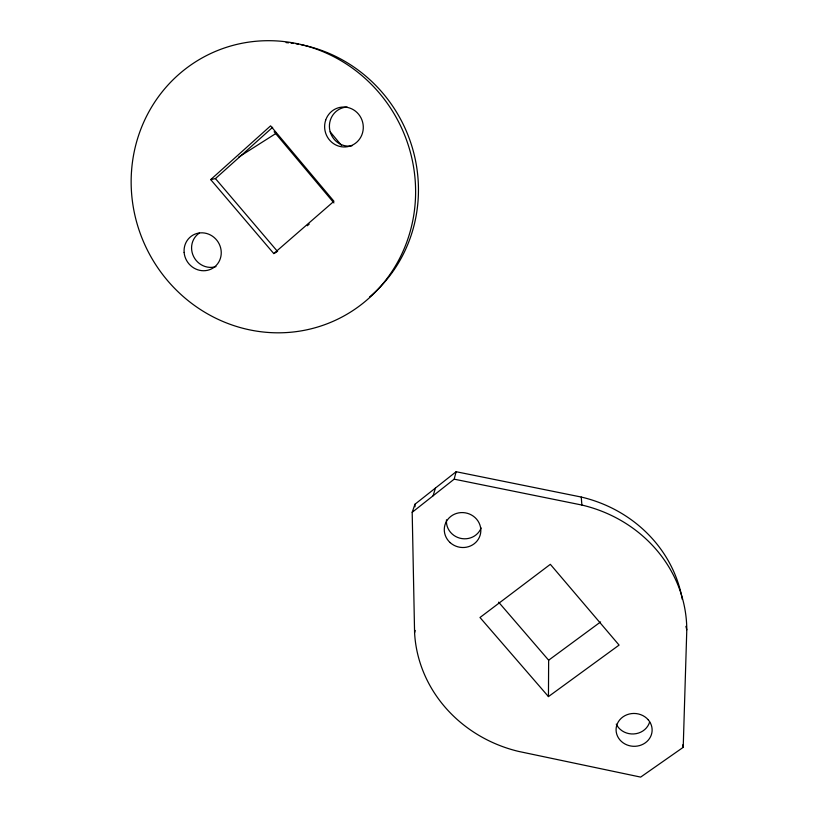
<?xml version="1.0" encoding="UTF-8"?>
<svg xmlns="http://www.w3.org/2000/svg" width="818" height="818" viewBox="0 0 818 818"><rect width="100%" height="100%" fill="white"/><g stroke="black" fill="none" stroke-linecap="round" stroke-linejoin="round"><path stroke-width="1.23" d="M548.449 696.599L479.992 617.508L550.34 564.328L619.083 645.095L548.449 696.599L548.643 660.208L498.612 602.15M682.314 599.471A133.62 124.765 6.1 0 0 581.261 497.047L456.127 471.72L414.951 504.256L412.19 512.293L414.583 632.723A136.299 127.015 6.2 0 0 518.469 751.384L640.658 777.1L683.214 747.335L686.793 629.799L685.903 626.353M414.583 632.723L415.166 630.453M412.19 512.293L454.174 479.164L456.127 471.72M433.09 495.8L435.442 488.06M210.707 179.602L270.594 125.86L333.949 201.269L273.774 253.57L210.707 179.602L215.451 178.59L272.68 127.26M307.302 225.748L309.214 224.081M548.643 660.208L600.596 621.936M238.672 157.117L276.187 133.293M273.774 253.57L276.648 252.046M454.174 479.164L581.874 505.043A136.299 127.015 6.2 0 1 686.793 629.799M215.451 178.59L277.599 251.545M274.112 131.729L333.928 202.915M330.165 131.821L341.546 145.481M682.703 744.861L683.214 747.335M581.261 497.047L581.874 505.043M414.951 504.256L415.002 506.802M286.065 42.597A144.152 138.191 64.4 0 1 288.549 42.833M291.034 43.109A144.152 138.191 64.4 0 1 293.519 43.436M296.004 43.804A144.152 138.191 64.4 0 1 298.478 44.223M300.942 44.683A144.152 138.191 64.4 0 1 413.233 150.911A144.152 138.191 64.4 0 1 369.572 296.975M215.983 266.586A18.886 17.914 56 0 1 193.631 256.566A18.886 17.914 56 0 1 199.316 233.099M351.934 145.829A19.601 18.896 76.4 0 1 329.552 128.723A19.601 18.896 76.4 0 1 347.139 107.035M649.625 721.987A17.679 16.145 2.4 0 1 636.159 733.654A17.679 16.145 2.4 0 1 618.633 727.754L617.324 726.006A17.679 16.145 2.4 0 1 616.271 724.124M481.127 527.968A17.965 17.106 13.5 0 1 452.201 534.031L450.585 532.385A17.965 17.106 13.5 0 1 446.464 519.798M648.285 719.85L646.701 718.235A18.027 16.421 2.5 0 0 622.938 716.895A18.027 16.421 2.5 0 0 618.623 738.184L619.952 739.963A18.027 16.421 2.5 0 0 645.249 742.877A18.027 16.421 2.5 0 0 648.285 719.85M450.197 542.651L448.55 540.964A18.333 17.423 13.6 0 1 450.83 516.383A18.333 17.423 13.6 0 1 476.597 519.174L478.009 521.056A18.333 17.423 13.6 0 1 474.276 543.714A18.333 17.423 13.6 0 1 450.197 542.651M131.534 171.003A147.23 141.013 64 0 0 335.175 320.39A147.23 141.013 64 0 0 353.427 68.886A147.23 141.013 64 0 0 131.534 171.003M325.676 120.164A20.021 19.295 75.9 0 0 347.65 146.678A20.021 19.295 75.9 0 0 358.55 114.162A20.021 19.295 75.9 0 0 325.676 120.164M184.132 252.435A19.284 18.262 55.6 0 0 213.293 267.864A19.284 18.262 55.6 0 0 210.553 235.042A19.284 18.262 55.6 0 0 184.132 252.435"/></g></svg>
